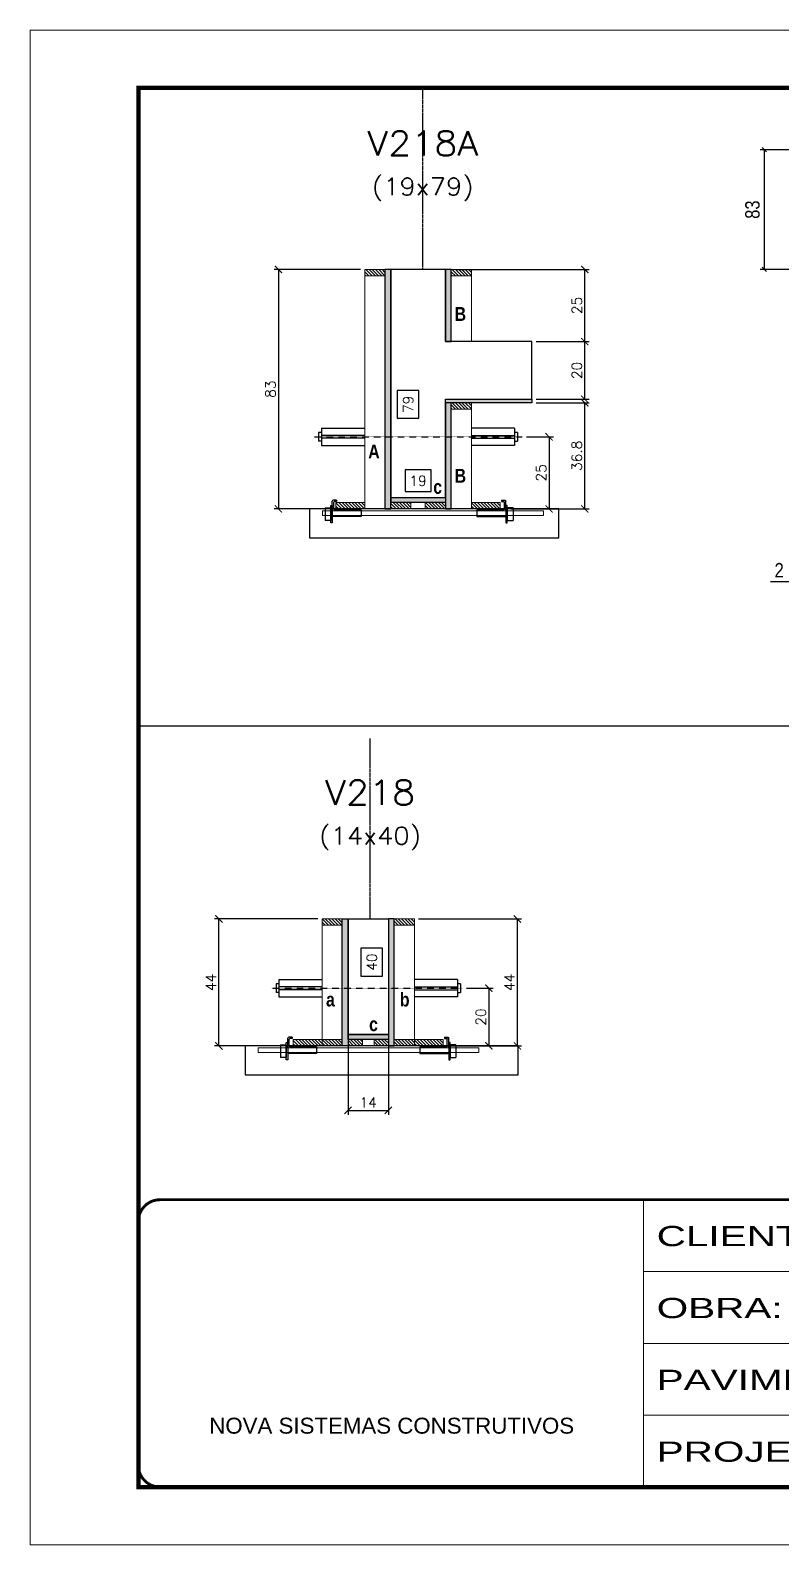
# Model space of a CAD drawing. Extents: x 137137 to 143418, y 10464 to 34486.
# Drawn here: x 137137 to 137658, y 29990 to 31040 of the extents above; entities that cross this region are included whole.
import ezdxf
from ezdxf.enums import TextEntityAlignment as Align

# ---------------------------------------------------------------- set-up
doc = ezdxf.new("R2010")
doc.units = 0
for name, pattern in [('CONTINUO', [0]), ('DASHED', [0.75, 0.5, -0.25]), ('HIDDEN', [0.375, 0.25, -0.125])]:
    doc.linetypes.add(name, pattern=pattern)
for name, color, linetype in [('barrote', 251, 'Continuous'), ('COTA', 241, 'Continuous'), ('Cota Seção (2x)', 4, 'Continuous'), ('detalhes', 4, 'Continuous'), ('Painéis', 200, 'Continuous'), ('presilha', 1, 'Continuous'), ('TENSOR', 3, 'Continuous'), ('Texto de Titulo', 7, 'Continuous'), ('Texto Qtd Sarr', 242, 'Continuous')]:
    doc.layers.add(name, color=color, linetype=linetype)
for name, color, linetype, lineweight in [('CONCRETO', 251, 'Continuous', 25), ('Folhas', 255, 'Continuous', 9), ('Hachura', 251, 'Continuous', 9), ('Madeira', 126, 'Continuous', 18), ('SARRAFO DE PRESSAO', 251, 'DASHED', 9), ('SCO-___-LAJ', 2, 'Continuous', 0), ('Texto Seção', 7, 'Continuous', 15)]:
    doc.layers.add(name, color=color, linetype=linetype, lineweight=lineweight)
doc.styles.add('ARIAL', font='arial.ttf')
doc.styles.add('COTA TECNICA', font='techl___.ttf', dxfattribs={"height": 10})
doc.styles.add('Romans', font='romans.shx')
doc.styles.add('TECNICA', font='techb___.ttf', dxfattribs={"height": 10})
doc.styles.add('Tecnologia', font='')
doc.styles.get('Tecnologia').set_extended_font_data('Forgotten Futurist')
doc.dimstyles.new('Cota Seção (2x)', dxfattribs={"dimtxt": 7, "dimasz": 5, "dimexe": 3, "dimexo": 3, "dimgap": 2, "dimtad": 3, "dimdec": 1, "dimlfac": 0.5, "dimzin": 12, "dimdsep": 46, "dimtxsty": 'Romans', "dimblk": 'ARCHTICK', "dimcen": 0, "dimclrd": 4, "dimclre": 4, "dimclrt": 1, "dimadec": 1, "dimazin": 3, "dimtfac": 1, "dimtdec": 1, "dimtmove": 0, "dimatfit": 3, "dimldrblk": 'OBLIQUE', "dimfxl": 1, "dimtolj": 1, "dimtzin": 12, "dimarcsym": 0})
doc.dimstyles.new('Cota Seção interna', dxfattribs={"dimtxt": 7, "dimasz": 6, "dimexe": 0.18, "dimexo": 2, "dimgap": -4, "dimtad": 3, "dimdec": 1, "dimlfac": 0.5, "dimzin": 12, "dimdsep": 46, "dimtxsty": 'Romans', "dimblk": 'ARCHTICK', "dimcen": 0.09, "dimse1": 1, "dimse2": 1, "dimsd1": 1, "dimsd2": 1, "dimclrd": 180, "dimclre": 5, "dimclrt": 1, "dimadec": 0, "dimazin": 3, "dimtfac": 1, "dimtdec": 1, "dimtofl": 0, "dimtmove": 0, "dimatfit": 3, "dimldrblk": 'ARCHTICK', "dimfxl": 1, "dimtolj": 1, "dimtzin": 0, "dimarcsym": 0})
doc.dimstyles.new('PAINEL', dxfattribs={"dimtxt": 10, "dimasz": 3, "dimexe": 3, "dimexo": 3, "dimgap": 3, "dimtad": 1, "dimdec": 1, "dimzin": 12, "dimdsep": 46, "dimtxsty": 'COTA TECNICA', "dimblk1": 'OBLIQUE', "dimblk2": 'OBLIQUE', "dimsah": 1, "dimcen": 0.9, "dimclrd": 4, "dimclre": 4, "dimclrt": 240, "dimadec": 1, "dimazin": 3, "dimtfac": 1, "dimtdec": 1, "dimtmove": 0, "dimatfit": 3, "dimfxl": 1, "dimtolj": 1, "dimtzin": 12, "dimarcsym": 0})
pattern_1 = [(315, (160304.4558, 22106.2685), (1.12253202, 1.12253202), [])]
pattern_2 = [(315, (160314.4558, 22106.2685), (1.12253202, 1.12253202), [])]

# ---------------------------------------------------------------- blocks, each defined once
blk = doc.blocks.new('9999999999')
at = {"color": 30, "linetype": 'CONTINUO'}
for p, q in [((98564.6, 34230.2), (98564.6, 34429.4)), ((98564.6, 34379.6), (99584, 34379.6)), ((98564.6, 34329.8), (99488, 34329.8)), ((98564.6, 34280), (99488, 34280))]:
    blk.add_line(p, q, dxfattribs=at)
at = {"color": 30, "linetype": 'CONTINUO', "const_width": 2}
blk.add_lwpolyline([(99584, 34230.2), (99584, 34414.4, 0.414214), (99569, 34429.4), (98229, 34429.4, 0.414214), (98214, 34414.4), (98214, 34245.2, 0.414214), (98229, 34230.2), (99584, 34230.2)], format="xyb", dxfattribs=at)
at = {"layer": 'Folhas'}
blk.add_lwpolyline([(98139, 34190.2), (99624, 34190.2), (99624, 35240.2), (98139, 35240.2)], close=True, dxfattribs=at)
at = {"layer": 'Folhas', "color": 30, "const_width": 3}
blk.add_lwpolyline([(98214, 34230.2), (99584, 34230.2), (99584, 35200.2), (98214, 35200.2)], close=True, dxfattribs=at)
at = {"color": 7, "linetype": 'Continuous', "ltscale": 5, "style": 'ARIAL'}
blk.add_text('NOVA SISTEMAS CONSTRUTIVOS', height=11.059, dxfattribs=at).set_placement((98263.2, 34267.2))
at = {"layer": 'Folhas', "color": 7, "style": 'Tecnologia', "width": 1.5}
for s, p in [('CLIENTE:', (98573.7, 34397.2)), ('OBRA:', (98573.7, 34347.3)), ('PAVIMENTO:', (98573.7, 34297.5)), ('PROJETO:', (98573.7, 34247.7))]:
    blk.add_text(s, height=14, dxfattribs=at).set_placement(p)
blk = doc.blocks.new('titulo1')
at = {"layer": 'Defpoints', "color": 252, "linetype": 'HIDDEN', "ltscale": 2}
blk.add_line((0, 0), (0, 125), dxfattribs=at)
at = {"layer": 'Defpoints', "style": 'Romans', "oblique": 15}
blk.add_attdef('FOLHA', text='', height=10, dxfattribs=at).set_placement((0, 15.6), align=Align.MIDDLE_CENTER)
at = {"layer": 'Texto Qtd Sarr', "color": 3, "style": 'Romans', "oblique": 15}
for tag, height, p in [('TITULO', 17, (0, 71.4)), ('SEÇÃO', 12, (0, 41.5))]:
    blk.add_attdef(tag, text='', height=height, dxfattribs=at).set_placement(p, align=Align.MIDDLE_CENTER)
blk = doc.blocks.new('_ArchTick')
at = {"color": 0, "linetype": 'ByBlock', "const_width": 0.15}
blk.add_lwpolyline([(-0.5, -0.5), (0.5, 0.5)], dxfattribs=at)
blk = doc.blocks.new('*D5494')
at = {"layer": 'COTA', "color": 4, "lineweight": -2, "transparency": 16777216}
for p, q in [((137488.4, 30781.8), (137525.1, 30781.8)), ((137522.1, 30708.2), (137522.1, 30781.8)), ((137470.8, 30708.2), (137525.1, 30708.2))]:
    blk.add_line(p, q, dxfattribs=at)
at = {"layer": 'Defpoints', "color": 0, "transparency": 16777216}
for p in [(137485.4, 30781.8), (137522.1, 30781.8), (137467.8, 30708.2)]:
    blk.add_point(p, dxfattribs=at)
at = {"layer": 'COTA', "color": 4, "lineweight": -2, "transparency": 16777216, "xscale": 5, "yscale": 5, "zscale": 5}
for p, rotation in [((137522.1, 30781.8), 90), ((137522.1, 30708.2), 270)]:
    blk.add_blockref('_ArchTick', p, dxfattribs=dict(at, rotation=rotation))
at = {"layer": 'COTA', "color": 1, "transparency": 16777216, "insert": (137516.6, 30745), "char_height": 7, "attachment_point": 5, "rotation": 90, "style": 'Romans'}
blk.add_mtext('\\A1;36.8', dxfattribs=at)
blk = doc.blocks.new('_Oblique')
at = {"color": 0, "linetype": 'ByBlock', "lineweight": -2}
blk.add_line((-0.5, -0.5), (0.5, 0.5), dxfattribs=at)
blk = doc.blocks.new('*D5495')
at = {"layer": 'COTA', "color": 4, "lineweight": -2, "transparency": 16777216}
for p, q in [((137488.4, 30824.2), (137525.1, 30824.2)), ((137522.1, 30784.2), (137522.1, 30824.2)), ((137488.4, 30784.2), (137525.1, 30784.2))]:
    blk.add_line(p, q, dxfattribs=at)
at = {"layer": 'Defpoints', "color": 0, "transparency": 16777216}
for p in [(137485.4, 30824.2), (137522.1, 30824.2), (137485.4, 30784.2)]:
    blk.add_point(p, dxfattribs=at)
at = {"layer": 'COTA', "color": 4, "lineweight": -2, "transparency": 16777216, "xscale": 5, "yscale": 5, "zscale": 5}
for p, rotation in [((137522.1, 30824.2), 90), ((137522.1, 30784.2), 270)]:
    blk.add_blockref('_ArchTick', p, dxfattribs=dict(at, rotation=rotation))
at = {"layer": 'COTA', "color": 1, "transparency": 16777216, "insert": (137516.6, 30804.2), "char_height": 7, "attachment_point": 5, "rotation": 90, "style": 'Romans'}
blk.add_mtext('\\A1;20', dxfattribs=at)
blk = doc.blocks.new('*D5496')
at = {"layer": 'Cota Seção (2x)', "color": 180, "lineweight": -2, "transparency": 16777216}
for p, q in [((137407, 30790.2), (137392, 30790.2)), ((137392, 30790.2), (137392, 30771.2)), ((137407, 30771.2), (137407, 30790.2)), ((137392, 30771.2), (137407, 30771.2))]:
    blk.add_line(p, q, dxfattribs=at)
at = {"layer": 'Defpoints', "color": 0, "transparency": 16777216}
for p in [(137411, 30874.2), (137425.4, 30874.2), (137425.4, 30716.2)]:
    blk.add_point(p, dxfattribs=at)
at = {"layer": 'Cota Seção (2x)', "color": 1, "transparency": 16777216, "insert": (137399.5, 30780.7), "char_height": 7, "attachment_point": 5, "rotation": 90, "style": 'Romans'}
blk.add_mtext('\\A1;79', dxfattribs=at)
blk = doc.blocks.new('PRESILHA METÁLICA 1')
at = {"layer": 'presilha'}
for p, q in [((7.5, 10.6), (7.5, 19.9)), ((12, 21), (8.6, 21)), ((9, 11.6), (9, 18.9)), ((12, 19.5), (9.6, 19.5)), ((12, 21), (12, 19.5)), ((0, 13), (6, 13)), ((0, 13), (0, 0)), ((6, 0), (0, 0)), ((6, 15.5), (7.5, 15.5)), ((6, -2.5), (6, 15.5)), ((6, 13), (6, 0)), ((7.5, 15.5), (7.5, -2.5)), ((37.5, 4.1), (7.5, 4.1)), ((37.5, 11), (9.6, 11)), ((37.5, 11), (37.5, 4.1)), ((7.5, -2.5), (6, -2.5))]:
    blk.add_line(p, q, dxfattribs=at)
for centre, radius, start, end in [((8.6, 19.9), 1.14, 90, 180), ((9.6, 18.9), 0.57, 90, 180), ((9.6, 11.6), 0.57, 180, 270)]:
    blk.add_arc(centre, radius, start, end, dxfattribs=at)
blk = doc.blocks.new('*D5497')
at = {"layer": 'Cota Seção (2x)', "color": 180, "lineweight": -2, "transparency": 16777216}
for p, q in [((137415.4, 30735.2), (137397.4, 30735.2)), ((137397.4, 30735.2), (137397.4, 30720.2)), ((137415.4, 30720.2), (137415.4, 30735.2)), ((137397.4, 30720.2), (137415.4, 30720.2))]:
    blk.add_line(p, q, dxfattribs=at)
at = {"layer": 'Defpoints', "color": 0, "transparency": 16777216}
for p in [(137425.4, 30716.2), (137387.4, 30708.2), (137425.4, 30708.2)]:
    blk.add_point(p, dxfattribs=at)
at = {"layer": 'Cota Seção (2x)', "color": 1, "transparency": 16777216, "insert": (137406.4, 30727.7), "char_height": 7, "attachment_point": 5, "style": 'Romans'}
blk.add_mtext('\\A1;19', dxfattribs=at)
blk = doc.blocks.new('*D5498')
at = {"layer": 'COTA', "color": 4, "lineweight": -2, "transparency": 16777216}
for p, q in [((137366.4, 30874.2), (137306.5, 30874.2)), ((137309.5, 30874.2), (137309.5, 30708.2)), ((137366.4, 30708.2), (137306.5, 30708.2))]:
    blk.add_line(p, q, dxfattribs=at)
at = {"layer": 'Defpoints', "color": 0, "transparency": 16777216}
for p in [(137369.4, 30874.2), (137309.5, 30708.2), (137369.4, 30708.2)]:
    blk.add_point(p, dxfattribs=at)
at = {"layer": 'COTA', "color": 4, "lineweight": -2, "transparency": 16777216, "xscale": 5, "yscale": 5, "zscale": 5}
for p, rotation in [((137309.5, 30874.2), 90), ((137309.5, 30708.2), 270)]:
    blk.add_blockref('_ArchTick', p, dxfattribs=dict(at, rotation=rotation))
at = {"layer": 'COTA', "color": 1, "transparency": 16777216, "insert": (137304, 30791.2), "char_height": 7, "attachment_point": 5, "rotation": 90, "style": 'Romans'}
blk.add_mtext('\\A1;83', dxfattribs=at)
blk = doc.blocks.new('*D5499')
at = {"layer": 'COTA', "color": 4, "lineweight": -2, "transparency": 16777216}
for p, q in [((137481.7, 30758.2), (137500.3, 30758.2)), ((137497.3, 30758.2), (137497.3, 30708.2)), ((137481.7, 30708.2), (137500.3, 30708.2))]:
    blk.add_line(p, q, dxfattribs=at)
at = {"layer": 'Defpoints', "color": 0, "transparency": 16777216}
for p in [(137478.7, 30758.2), (137478.7, 30708.2), (137497.3, 30708.2)]:
    blk.add_point(p, dxfattribs=at)
at = {"layer": 'COTA', "color": 4, "lineweight": -2, "transparency": 16777216, "xscale": 5, "yscale": 5, "zscale": 5}
for p, rotation in [((137497.3, 30758.2), 90), ((137497.3, 30708.2), 270)]:
    blk.add_blockref('_ArchTick', p, dxfattribs=dict(at, rotation=rotation))
at = {"layer": 'COTA', "color": 1, "transparency": 16777216, "insert": (137491.8, 30733.2), "char_height": 7, "attachment_point": 5, "rotation": 90, "style": 'Romans'}
blk.add_mtext('\\A1;25', dxfattribs=at)
blk = doc.blocks.new('*D5500')
at = {"layer": 'COTA', "color": 4, "lineweight": -2, "transparency": 16777216}
for p, q in [((137432.4, 30874.2), (137525.1, 30874.2)), ((137522.1, 30824.2), (137522.1, 30874.2)), ((137488.4, 30824.2), (137525.1, 30824.2))]:
    blk.add_line(p, q, dxfattribs=at)
at = {"layer": 'Defpoints', "color": 0, "transparency": 16777216}
for p in [(137429.4, 30874.2), (137522.1, 30874.2), (137485.4, 30824.2)]:
    blk.add_point(p, dxfattribs=at)
at = {"layer": 'COTA', "color": 4, "lineweight": -2, "transparency": 16777216, "xscale": 5, "yscale": 5, "zscale": 5}
for p, rotation in [((137522.1, 30874.2), 90), ((137522.1, 30824.2), 270)]:
    blk.add_blockref('_ArchTick', p, dxfattribs=dict(at, rotation=rotation))
at = {"layer": 'COTA', "color": 1, "transparency": 16777216, "insert": (137516.6, 30849.2), "char_height": 7, "attachment_point": 5, "rotation": 90, "style": 'Romans'}
blk.add_mtext('\\A1;25', dxfattribs=at)
blk = doc.blocks.new('*D5504')
at = {"layer": 'COTA', "color": 4, "lineweight": -2, "ltscale": 25, "transparency": 16777216}
for p, q in [((137684.3, 30957.2), (137643.7, 30957.2)), ((137646.7, 30957.2), (137646.7, 30874.2)), ((137684.3, 30874.2), (137643.7, 30874.2))]:
    blk.add_line(p, q, dxfattribs=at)
at = {"layer": 'Defpoints', "color": 0, "ltscale": 25, "transparency": 16777216}
for p in [(137687.3, 30957.2), (137646.7, 30874.2), (137687.3, 30874.2)]:
    blk.add_point(p, dxfattribs=at)
at = {"layer": 'COTA', "color": 4, "lineweight": -2, "ltscale": 25, "transparency": 16777216, "xscale": 3, "yscale": 3, "zscale": 3}
for p, rotation in [((137646.7, 30957.2), 90), ((137646.7, 30874.2), 270)]:
    blk.add_blockref('_Oblique', p, dxfattribs=dict(at, rotation=rotation))
at = {"layer": 'COTA', "color": 240, "ltscale": 25, "transparency": 16777216, "insert": (137638.5, 30915.7), "char_height": 10, "attachment_point": 5, "rotation": 90, "style": 'COTA TECNICA'}
blk.add_mtext('\\A1;83', dxfattribs=at)
blk = doc.blocks.new('*D5514')
at = {"layer": 'COTA', "color": 4, "lineweight": -2, "ltscale": 25, "transparency": 16777216}
for p, q in [((137669, 30671.1), (137669, 30654.7)), ((137671, 30671.1), (137671, 30654.7)), ((137669, 30657.7), (137650.9, 30657.7)), ((137671, 30657.7), (137669, 30657.7)), ((137671, 30657.7), (137674, 30657.7))]:
    blk.add_line(p, q, dxfattribs=at)
at = {"layer": 'Defpoints', "color": 0, "ltscale": 25, "transparency": 16777216}
for p in [(137669, 30674.1), (137671, 30674.1), (137669, 30657.7)]:
    blk.add_point(p, dxfattribs=at)
at = {"layer": 'COTA', "color": 4, "lineweight": -2, "ltscale": 25, "transparency": 16777216, "xscale": 3, "yscale": 3, "zscale": 3}
blk.add_blockref('_Oblique', (137669, 30657.7), dxfattribs=at)
at = {"layer": 'COTA', "color": 4, "lineweight": -2, "ltscale": 25, "transparency": 16777216, "xscale": 3, "yscale": 3, "zscale": 3, "rotation": 180}
blk.add_blockref('_Oblique', (137671, 30657.7), dxfattribs=at)
at = {"layer": 'COTA', "color": 240, "ltscale": 25, "transparency": 16777216, "insert": (137657, 30665.7), "char_height": 10, "attachment_point": 5, "style": 'COTA TECNICA'}
blk.add_mtext('\\A1;2', dxfattribs=at)
blk = doc.blocks.new('*D5522')
at = {"layer": 'COTA', "color": 4, "lineweight": -2, "transparency": 16777216}
for p, q in [((137336.8, 30423.9), (137265.2, 30423.9)), ((137268.2, 30335.9), (137268.2, 30423.9)), ((137316.8, 30335.9), (137265.2, 30335.9))]:
    blk.add_line(p, q, dxfattribs=at)
at = {"layer": 'Defpoints', "color": 0, "transparency": 16777216}
for p in [(137268.2, 30423.9), (137339.8, 30423.9), (137319.8, 30335.9)]:
    blk.add_point(p, dxfattribs=at)
at = {"layer": 'COTA', "color": 4, "lineweight": -2, "transparency": 16777216, "xscale": 5, "yscale": 5, "zscale": 5}
for p, rotation in [((137268.2, 30423.9), 90), ((137268.2, 30335.9), 270)]:
    blk.add_blockref('_ArchTick', p, dxfattribs=dict(at, rotation=rotation))
at = {"layer": 'COTA', "color": 1, "transparency": 16777216, "insert": (137262.7, 30379.9), "char_height": 7, "attachment_point": 5, "rotation": 90, "style": 'Romans'}
blk.add_mtext('\\A1;44', dxfattribs=at)
blk = doc.blocks.new('*D5523')
at = {"layer": 'COTA', "color": 4, "lineweight": -2, "transparency": 16777216}
for p, q in [((137406.8, 30423.9), (137478.3, 30423.9)), ((137475.3, 30335.9), (137475.3, 30423.9)), ((137426.8, 30335.9), (137478.3, 30335.9))]:
    blk.add_line(p, q, dxfattribs=at)
at = {"layer": 'Defpoints', "color": 0, "transparency": 16777216}
for p in [(137403.8, 30423.9), (137475.3, 30423.9), (137423.8, 30335.9)]:
    blk.add_point(p, dxfattribs=at)
at = {"layer": 'COTA', "color": 4, "lineweight": -2, "transparency": 16777216, "xscale": 5, "yscale": 5, "zscale": 5}
for p, rotation in [((137475.3, 30423.9), 90), ((137475.3, 30335.9), 270)]:
    blk.add_blockref('_ArchTick', p, dxfattribs=dict(at, rotation=rotation))
at = {"layer": 'COTA', "color": 1, "transparency": 16777216, "insert": (137469.8, 30379.9), "char_height": 7, "attachment_point": 5, "rotation": 90, "style": 'Romans'}
blk.add_mtext('\\A1;44', dxfattribs=at)
blk = doc.blocks.new('*D5524')
at = {"layer": 'Cota Seção (2x)', "color": 180, "lineweight": -2, "transparency": 16777216}
for p, q in [((137381.8, 30403.6), (137366.8, 30403.6)), ((137366.8, 30403.6), (137366.8, 30384.2)), ((137381.8, 30384.2), (137381.8, 30403.6)), ((137366.8, 30384.2), (137381.8, 30384.2))]:
    blk.add_line(p, q, dxfattribs=at)
at = {"layer": 'Defpoints', "color": 0, "transparency": 16777216}
for p in [(137385.8, 30423.9), (137385.8, 30423.9), (137385.8, 30343.9)]:
    blk.add_point(p, dxfattribs=at)
at = {"layer": 'Cota Seção (2x)', "color": 1, "transparency": 16777216, "insert": (137374.3, 30393.9), "char_height": 7, "attachment_point": 5, "rotation": 90, "style": 'Romans'}
blk.add_mtext('\\A1;40', dxfattribs=at)
blk = doc.blocks.new('*D5525')
at = {"layer": 'COTA', "color": 4, "lineweight": -2, "transparency": 16777216}
for p, q in [((137357.8, 30337.3), (137357.8, 30288.2)), ((137385.8, 30337.3), (137385.8, 30288.2)), ((137357.8, 30291.2), (137385.8, 30291.2))]:
    blk.add_line(p, q, dxfattribs=at)
at = {"layer": 'Defpoints', "color": 0, "transparency": 16777216}
for p in [(137357.8, 30340.3), (137385.8, 30340.3), (137385.8, 30291.2)]:
    blk.add_point(p, dxfattribs=at)
at = {"layer": 'COTA', "color": 4, "lineweight": -2, "transparency": 16777216, "xscale": 5, "yscale": 5, "zscale": 5, "rotation": 180}
blk.add_blockref('_ArchTick', (137357.8, 30291.2), dxfattribs=at)
at = {"layer": 'COTA', "color": 4, "lineweight": -2, "transparency": 16777216, "xscale": 5, "yscale": 5, "zscale": 5}
blk.add_blockref('_ArchTick', (137385.8, 30291.2), dxfattribs=at)
at = {"layer": 'COTA', "color": 1, "transparency": 16777216, "insert": (137371.8, 30296.7), "char_height": 7, "attachment_point": 5, "style": 'Romans'}
blk.add_mtext('\\A1;14', dxfattribs=at)
blk = doc.blocks.new('*D5526')
at = {"layer": 'COTA', "color": 4, "lineweight": -2, "transparency": 16777216}
for p, q in [((137440, 30375.9), (137458.5, 30375.9)), ((137455.5, 30375.9), (137455.5, 30335.9)), ((137440, 30335.9), (137458.5, 30335.9))]:
    blk.add_line(p, q, dxfattribs=at)
at = {"layer": 'Defpoints', "color": 0, "transparency": 16777216}
for p in [(137437, 30375.9), (137437, 30335.9), (137455.5, 30335.9)]:
    blk.add_point(p, dxfattribs=at)
at = {"layer": 'COTA', "color": 4, "lineweight": -2, "transparency": 16777216, "xscale": 5, "yscale": 5, "zscale": 5}
for p, rotation in [((137455.5, 30375.9), 90), ((137455.5, 30335.9), 270)]:
    blk.add_blockref('_ArchTick', p, dxfattribs=dict(at, rotation=rotation))
at = {"layer": 'COTA', "color": 1, "transparency": 16777216, "insert": (137450, 30355.9), "char_height": 7, "attachment_point": 5, "rotation": 90, "style": 'Romans'}
blk.add_mtext('\\A1;20', dxfattribs=at)

msp = doc.modelspace()

# ---------------------------------------------------------------- hatches: boundary and pattern name
at = {"layer": 'Hachura'}
h = msp.add_hatch(dxfattribs=at)
h.set_pattern_fill('ANSI31', color=256, scale=0.5, angle=270, style=0)
h.set_pattern_definition([(315, (160259.4905, 22566.5567), (1.12253202, 1.12253202), [])])
h.paths.add_polyline_path([(137369.43, 30869.8), (137369.43, 30874.2), (137383.43, 30874.2), (137383.43, 30869.8)])
h = msp.add_hatch(color=256, dxfattribs=at)
h.dxf.hatch_style = 1
h.paths.add_polyline_path([(137387.43, 30874.2), (137383.43, 30874.2), (137383.43, 30708.2), (137387.43, 30708.2)])
h = msp.add_hatch(color=256, dxfattribs=at)
h.dxf.hatch_style = 1
h.paths.add_polyline_path([(137429.43, 30874.2), (137425.43, 30874.2), (137425.43, 30824.2), (137429.43, 30824.2)])
h = msp.add_hatch(dxfattribs=at)
h.set_pattern_fill('ANSI31', color=256, scale=0.5, angle=270, style=0)
h.set_pattern_definition([(315, (160319.4905, 22566.5567), (1.12253202, 1.12253202), [])])
h.paths.add_polyline_path([(137429.43, 30869.8), (137429.43, 30874.2), (137443.43, 30874.2), (137443.43, 30869.8)])
h = msp.add_hatch(color=256, dxfattribs=at)
h.dxf.hatch_style = 1
h.paths.add_polyline_path([(137425.43, 30781.8), (137425.43, 30784.2), (137485.43, 30784.2), (137485.43, 30781.8)])
h = msp.add_hatch(color=256, dxfattribs=at)
h.dxf.hatch_style = 1
h.paths.add_polyline_path([(137429.43, 30781.8), (137425.43, 30781.8), (137425.43, 30708.2), (137429.43, 30708.2)])
h = msp.add_hatch(dxfattribs=at)
h.set_pattern_fill('ANSI31', color=256, scale=0.5, angle=270, style=0)
h.set_pattern_definition([(315, (160319.4905, 22474.1567), (1.12253202, 1.12253202), [])])
h.paths.add_polyline_path([(137429.43, 30777.4), (137429.43, 30781.8), (137443.43, 30781.8), (137443.43, 30777.4)])
h = msp.add_hatch(dxfattribs=at)
h.set_pattern_fill('ANSI31', color=256, scale=0.5, angle=270, style=0)
h.set_pattern_definition([(315, (160225.4905, 22478.5567), (1.12253202, 1.12253202), [])])
h.paths.add_polyline_path([(137369.43, 30708.2), (137369.43, 30712.6), (137349.43, 30712.6), (137349.43, 30708.2)])
h = msp.add_hatch(color=256, dxfattribs=at)
h.dxf.hatch_style = 1
h.paths.add_polyline_path([(137387.43, 30712.6), (137387.43, 30716.2), (137425.43, 30716.2), (137425.43, 30712.6)])
h = msp.add_hatch(dxfattribs=at)
h.set_pattern_fill('ANSI31', color=256, scale=0.5, angle=270, style=0)
h.set_pattern_definition([(315, (160328.2925, 22478.5567), (1.12253202, 1.12253202), [])])
h.paths.add_polyline_path([(137387.43, 30708.2), (137387.43, 30712.6), (137401.43, 30712.6), (137401.43, 30708.2)])
h = msp.add_hatch(dxfattribs=at)
h.set_pattern_fill('ANSI31', color=256, scale=0.5, angle=270, style=0)
h.set_pattern_definition([(315, (160328.2905, 22478.5567), (1.12253202, 1.12253202), [])])
h.paths.add_polyline_path([(137425.43, 30708.2), (137425.43, 30712.6), (137411.43, 30712.6), (137411.43, 30708.2)])
h = msp.add_hatch(dxfattribs=at)
h.set_pattern_fill('ANSI31', color=256, scale=0.5, angle=270, style=0)
h.set_pattern_definition([(315, (160319.4905, 22478.5567), (1.12253202, 1.12253202), [])])
h.paths.add_polyline_path([(137463.43, 30708.2), (137463.43, 30712.6), (137443.43, 30712.6), (137443.43, 30708.2)])
h = msp.add_hatch(dxfattribs=at)
h.set_pattern_fill('ANSI31', color=256, scale=0.5, angle=270, style=0)
h.set_pattern_definition([(315, (160314.4558, 22116.2685), (1.12253202, 1.12253202), [])])
h.paths.add_polyline_path([(137353.84, 30419.51), (137353.84, 30423.91), (137339.84, 30423.91), (137339.84, 30419.51)])
h = msp.add_hatch(color=256, dxfattribs=at)
h.dxf.hatch_style = 1
h.paths.add_polyline_path([(137353.84, 30423.91), (137357.84, 30423.91), (137357.84, 30335.91), (137353.84, 30335.91)])
h = msp.add_hatch(color=256, dxfattribs=at)
h.dxf.hatch_style = 1
h.paths.add_polyline_path([(137389.83, 30423.91), (137385.83, 30423.91), (137385.84, 30335.91), (137389.84, 30335.91)])
h = msp.add_hatch(dxfattribs=at)
h.set_pattern_fill('ANSI31', color=256, scale=0.5, angle=270, style=0)
h.set_pattern_definition([(315, (160304.4655, 22116.2685), (1.12253202, 1.12253202), [])])
h.paths.add_polyline_path([(137389.83, 30419.51), (137389.83, 30423.91), (137403.83, 30423.91), (137403.83, 30419.51)])
h = msp.add_hatch(dxfattribs=at)
h.set_pattern_fill('ANSI31', color=256, scale=0.5, angle=270, style=0)
h.set_pattern_definition(pattern_2)
h.paths.add_polyline_path([(137319.84, 30335.91), (137319.84, 30340.31), (137339.84, 30340.31), (137339.84, 30335.91)])
h = msp.add_hatch(dxfattribs=at)
h.set_pattern_fill('ANSI31', color=256, scale=0.5, angle=270, style=0)
h.set_pattern_definition([(315, (160314.4558, 22032.6685), (1.12253202, 1.12253202), [])])
h.paths.add_polyline_path([(137353.84, 30335.91), (137353.84, 30340.31), (137339.84, 30340.31), (137339.84, 30335.91)])
h = msp.add_hatch(color=256, dxfattribs=at)
h.dxf.hatch_style = 1
h.paths.add_polyline_path([(137357.84, 30340.31), (137357.84, 30343.91), (137385.84, 30343.91), (137385.84, 30340.31)])
h = msp.add_hatch(dxfattribs=at)
h.set_pattern_fill('ANSI31', color=256, scale=0.5, angle=270, style=0)
h.set_pattern_definition(pattern_2)
h.paths.add_polyline_path([(137357.84, 30335.91), (137357.84, 30340.31), (137367.84, 30340.31), (137367.84, 30335.91)])
h = msp.add_hatch(dxfattribs=at)
h.set_pattern_fill('ANSI31', color=256, scale=0.5, angle=270, style=0)
h.set_pattern_definition(pattern_1)
h.paths.add_polyline_path([(137385.84, 30335.91), (137385.84, 30340.31), (137375.84, 30340.31), (137375.84, 30335.91)])
h = msp.add_hatch(dxfattribs=at)
h.set_pattern_fill('ANSI31', color=256, scale=0.5, angle=270, style=0)
h.set_pattern_definition([(315, (160304.4558, 22032.6685), (1.12253202, 1.12253202), [])])
h.paths.add_polyline_path([(137389.84, 30335.91), (137389.84, 30340.31), (137403.84, 30340.31), (137403.84, 30335.91)])
h = msp.add_hatch(dxfattribs=at)
h.set_pattern_fill('ANSI31', color=256, scale=0.5, angle=270, style=0)
h.set_pattern_definition(pattern_1)
h.paths.add_polyline_path([(137423.84, 30335.91), (137423.84, 30340.31), (137403.84, 30340.31), (137403.84, 30335.91)])

# ---------------------------------------------------------------- linework, layer by layer
at = {"ltscale": 3}
for p, q in [((137337.43, 30761.17), (137337.43, 30755.17)), ((137339.43, 30761.17), (137337.43, 30761.17)), ((137339.43, 30755.17), (137337.43, 30755.17)), ((137339.43, 30764.17), (137339.43, 30752.17)), ((137339.43, 30764.17), (137369.43, 30764.17)), ((137369.43, 30759.17), (137339.43, 30759.17)), ((137369.43, 30757.17), (137339.43, 30757.17)), ((137473.43, 30764.17), (137443.43, 30764.17)), ((137443.43, 30759.17), (137473.43, 30759.17)), ((137443.43, 30757.17), (137473.43, 30757.17)), ((137473.43, 30764.17), (137473.43, 30752.17)), ((137475.43, 30761.17), (137473.43, 30761.17)), ((137473.43, 30755.17), (137475.43, 30755.17)), ((137475.43, 30761.17), (137475.43, 30755.17)), ((137339.43, 30752.17), (137369.43, 30752.17)), ((137473.43, 30752.17), (137443.43, 30752.17)), ((137307.84, 30378.88), (137307.84, 30372.88)), ((137309.84, 30378.88), (137307.84, 30378.88)), ((137309.84, 30381.88), (137309.84, 30369.88)), ((137309.84, 30381.88), (137339.84, 30381.88)), ((137339.84, 30376.88), (137309.84, 30376.88)), ((137433.83, 30381.88), (137403.83, 30381.88)), ((137403.83, 30376.88), (137433.83, 30376.88)), ((137433.83, 30381.88), (137433.83, 30369.88)), ((137435.83, 30378.88), (137433.83, 30378.88)), ((137435.83, 30378.88), (137435.83, 30372.88)), ((137309.84, 30372.88), (137307.84, 30372.88)), ((137339.84, 30374.88), (137309.84, 30374.88)), ((137309.84, 30369.88), (137339.84, 30369.88)), ((137403.83, 30374.88), (137433.83, 30374.88)), ((137433.83, 30369.88), (137403.83, 30369.88)), ((137433.83, 30372.88), (137435.83, 30372.88))]:
    msp.add_line(p, q, dxfattribs=at)
at = {"layer": 'barrote'}
for points in [[(137331.07, 30688.2), (137504.03, 30688.2), (137504.03, 30708.2), (137331.07, 30708.2)], [(137286.38, 30315.91), (137475.96, 30315.91), (137475.96, 30335.91), (137286.38, 30335.91)]]:
    msp.add_lwpolyline(points, close=True, dxfattribs=at)
at = {"layer": 'CONCRETO'}
for points in [[(137425.43, 30784.2), (137485.43, 30784.2), (137485.43, 30824.2), (137425.43, 30824.2), (137425.43, 30874.2), (137387.43, 30874.2), (137387.43, 30712.6), (137387.43, 30712.6), (137387.43, 30716.2), (137425.43, 30716.2)], [(137357.84, 30423.91), (137357.84, 30423.91), (137357.84, 30423.91), (137357.84, 30423.91), (137385.84, 30423.91), (137385.84, 30423.91), (137385.84, 30423.91), (137385.84, 30343.91), (137357.84, 30343.91), (137357.84, 30423.91)]]:
    msp.add_lwpolyline(points, close=True, dxfattribs=at)
at = {"layer": 'COTA', "linetype": 'ByBlock'}
msp.add_line((137212.29, 30557.76), (138582.29, 30557.76), dxfattribs=at)
at = {"layer": 'Madeira'}
for points in [[(137369.43, 30869.8), (137369.43, 30874.2), (137383.43, 30874.2), (137383.43, 30869.8)], [(137369.43, 30874.2), (137383.43, 30874.2), (137383.43, 30708.2), (137369.43, 30708.2)], [(137429.43, 30869.8), (137429.43, 30874.2), (137443.43, 30874.2), (137443.43, 30869.8)], [(137429.43, 30874.2), (137443.43, 30874.2), (137443.43, 30824.2), (137429.43, 30824.2)], [(137429.43, 30777.4), (137429.43, 30781.8), (137443.43, 30781.8), (137443.43, 30777.4)], [(137429.43, 30781.8), (137443.43, 30781.8), (137443.43, 30708.2), (137429.43, 30708.2)], [(137369.43, 30708.2), (137369.43, 30712.6), (137349.43, 30712.6), (137349.43, 30708.2)], [(137387.43, 30708.2), (137387.43, 30712.6), (137401.43, 30712.6), (137401.43, 30708.2)], [(137425.43, 30708.2), (137425.43, 30712.6), (137411.43, 30712.6), (137411.43, 30708.2)], [(137463.43, 30708.2), (137463.43, 30712.6), (137443.43, 30712.6), (137443.43, 30708.2)], [(137353.84, 30419.51), (137353.84, 30423.91), (137339.84, 30423.91), (137339.84, 30419.51)], [(137353.84, 30423.91), (137339.84, 30423.91), (137339.84, 30335.91), (137353.84, 30335.91)], [(137389.83, 30419.51), (137389.83, 30423.91), (137403.83, 30423.91), (137403.83, 30419.51)], [(137389.83, 30423.91), (137403.83, 30423.91), (137403.84, 30335.91), (137389.84, 30335.91)], [(137319.84, 30335.91), (137319.84, 30340.31), (137339.84, 30340.31), (137339.84, 30335.91)], [(137353.84, 30335.91), (137353.84, 30340.31), (137339.84, 30340.31), (137339.84, 30335.91)], [(137357.84, 30335.91), (137357.84, 30340.31), (137367.84, 30340.31), (137367.84, 30335.91)], [(137385.84, 30335.91), (137385.84, 30340.31), (137375.84, 30340.31), (137375.84, 30335.91)], [(137389.84, 30335.91), (137389.84, 30340.31), (137403.84, 30340.31), (137403.84, 30335.91)], [(137423.84, 30335.91), (137423.84, 30340.31), (137403.84, 30340.31), (137403.84, 30335.91)]]:
    msp.add_lwpolyline(points, close=True, dxfattribs=at)
at = {"layer": 'Painéis'}
for points in [[(137387.43, 30874.2), (137383.43, 30874.2), (137383.43, 30708.2), (137387.43, 30708.2)], [(137429.43, 30874.2), (137425.43, 30874.2), (137425.43, 30824.2), (137429.43, 30824.2)], [(137425.43, 30781.8), (137425.43, 30784.2), (137485.43, 30784.2), (137485.43, 30781.8)], [(137429.43, 30781.8), (137425.43, 30781.8), (137425.43, 30708.2), (137429.43, 30708.2)], [(137387.43, 30712.6), (137387.43, 30716.2), (137425.43, 30716.2), (137425.43, 30712.6)], [(137353.84, 30423.91), (137357.84, 30423.91), (137357.84, 30335.91), (137353.84, 30335.91)], [(137389.83, 30423.91), (137385.83, 30423.91), (137385.84, 30335.91), (137389.84, 30335.91)], [(137357.84, 30340.31), (137357.84, 30343.91), (137385.84, 30343.91), (137385.84, 30340.31)]]:
    msp.add_lwpolyline(points, close=True, dxfattribs=at)
at = {"layer": 'SCO-___-LAJ', "color": 1}
for points in [[(137340.07, 30706.87), (137493.37, 30706.87), (137493.37, 30703.67), (137340.07, 30703.67)], [(137295.38, 30334.58), (137448.65, 30334.58), (137448.65, 30331.38), (137295.38, 30331.38)]]:
    msp.add_lwpolyline(points, close=True, dxfattribs=at)
at = {"layer": 'TENSOR', "linetype": 'HIDDEN', "ltscale": 0.5}
for p, q in [((137334.43, 30758.17), (137478.73, 30758.17)), ((137304.84, 30375.88), (137436.97, 30375.88))]:
    msp.add_line(p, q, dxfattribs=at)

# ---------------------------------------------------------------- block references
at = {"layer": 'presilha', "yscale": 0.6666666666666666, "zscale": 0.6666666666666666}
for p, xscale in [((137341.85, 30700.23), 0.6666666666666666), ((137472.3, 30700.23), -0.6666666666666666), ((137310.97, 30327.95), 0.6666666666666666), ((137432.7, 30327.95), -0.6666666666666666)]:
    msp.add_blockref('PRESILHA METÁLICA 1', p, dxfattribs=dict(at, xscale=xscale))
at = {"layer": 'SARRAFO DE PRESSAO', "color": 6, "linetype": 'ByBlock'}
msp.add_blockref('9999999999', (38998.31, -4200.15), dxfattribs=at)
at = {"layer": 'Texto Seção'}
ref = msp.add_blockref('titulo1', (137409.67, 30874.2), dxfattribs=at)
ref.add_attrib('TITULO', 'V218A', dxfattribs={"layer": 'Texto de Titulo', "color": 7, "height": 17, "style": 'Romans', "width": 1.1}).set_placement((137409.67, 30961.7), align=Align.MIDDLE_CENTER)
ref.add_attrib('SEÇÃO', '(19x79)', dxfattribs={"layer": 'Texto de Titulo', "color": 7, "height": 12, "style": 'Romans', "width": 1.1}).set_placement((137409.67, 30931.7), align=Align.MIDDLE_CENTER)
ref = msp.add_blockref('titulo1', (137373.16, 30424.09), dxfattribs=at)
ref.add_attrib('TITULO', 'V218', dxfattribs={"layer": 'Texto de Titulo', "color": 7, "height": 17, "style": 'Romans', "width": 1.1}).set_placement((137373.16, 30511.59), align=Align.MIDDLE_CENTER)
ref.add_attrib('SEÇÃO', '(14x40)', dxfattribs={"layer": 'Texto de Titulo', "color": 7, "height": 12, "style": 'Romans', "width": 1.1}).set_placement((137373.16, 30481.59), align=Align.MIDDLE_CENTER)

# ---------------------------------------------------------------- texts
at = {"layer": 'detalhes', "style": 'TECNICA'}
for s, p in [('B', (137431.79, 30838.56)), ('A', (137371.83, 30743.23)), ('B', (137431.79, 30726.39)), ('c', (137416.95, 30718.7)), ('a', (137342.53, 30363.25)), ('b', (137393.77, 30363.24)), ('c', (137372.44, 30346.15))]:
    msp.add_text(s, height=9.6, dxfattribs=at).set_placement(p)

# ---------------------------------------------------------------- dimensions: what is measured, and where the dimension line sits
at = {"layer": 'COTA', "ltscale": 25}
dim = msp.add_linear_dim(base=(137646.74, 30874.18), p1=(137687.29, 30957.18), p2=(137687.29, 30874.18), angle=90, dimstyle='PAINEL', dxfattribs=at)
dim.commit()
dim.dimension.update_dxf_attribs({"geometry": '*D5504', "text_midpoint": (137638.5, 30915.68)})
at = {"layer": 'COTA'}
for base, p1, p2, picture, middle in [((137309.46, 30708.2), (137369.43, 30874.2), (137369.43, 30708.2), '*D5498', (137303.96, 30791.2)), ((137522.15, 30874.2), (137485.43, 30824.2), (137429.43, 30874.2), '*D5500', (137516.65, 30849.2)), ((137522.15, 30824.2), (137485.43, 30784.2), (137485.43, 30824.2), '*D5495', (137516.65, 30804.2)), ((137522.15, 30781.8), (137467.83, 30708.2), (137485.43, 30781.8), '*D5494', (137516.65, 30745)), ((137497.29, 30708.2), (137478.73, 30758.17), (137478.73, 30708.2), '*D5499', (137491.79, 30733.19)), ((137268.19, 30423.91), (137319.84, 30335.91), (137339.84, 30423.91), '*D5522', (137262.69, 30379.91)), ((137475.31, 30423.91), (137423.84, 30335.91), (137403.83, 30423.91), '*D5523', (137469.81, 30379.91)), ((137455.52, 30335.91), (137436.97, 30375.88), (137436.97, 30335.91), '*D5526', (137450.02, 30355.9))]:
    dim = msp.add_linear_dim(base=base, p1=p1, p2=p2, angle=90, dimstyle='Cota Seção (2x)', dxfattribs=at)
    dim.commit()
    dim.dimension.update_dxf_attribs({"geometry": picture, "text_midpoint": middle})
at = {"layer": 'COTA', "ltscale": 25}
dim = msp.add_linear_dim(base=(137669.01, 30657.67), p1=(137671.01, 30674.12), p2=(137669.01, 30674.12), dimstyle='PAINEL', dxfattribs=at)
dim.commit()
dim.dimension.update_dxf_attribs({"geometry": '*D5514', "text_midpoint": (137656.95, 30665.67)})
at = {"layer": 'COTA'}
dim = msp.add_linear_dim(base=(137385.84, 30291.19), p1=(137357.84, 30340.31), p2=(137385.84, 30340.31), dimstyle='Cota Seção (2x)', dxfattribs=at)
dim.commit()
dim.dimension.update_dxf_attribs({"geometry": '*D5525', "text_midpoint": (137371.84, 30296.69)})
at = {"layer": 'Cota Seção (2x)'}
for base, p1, p2, picture, middle in [((137411.03, 30874.2), (137425.43, 30716.2), (137425.43, 30874.2), '*D5496', (137411.03, 30780.7)), ((137385.84, 30423.91), (137385.84, 30343.91), (137385.83, 30423.91), '*D5524', (137385.84, 30393.91))]:
    dim = msp.add_linear_dim(base=base, p1=p1, p2=p2, angle=90, dimstyle='Cota Seção interna', dxfattribs=at)
    dim.commit()
    dim.dimension.update_dxf_attribs({"geometry": picture, "text_midpoint": middle, "dimtype": 160})
dim = msp.add_linear_dim(base=(137425.43, 30716.2), p1=(137387.43, 30708.2), p2=(137425.43, 30708.2), dimstyle='Cota Seção interna', dxfattribs=at)
dim.commit()
dim.dimension.update_dxf_attribs({"geometry": '*D5497', "text_midpoint": (137406.43, 30716.2), "dimtype": 160})

doc.saveas('drawing.dxf')
